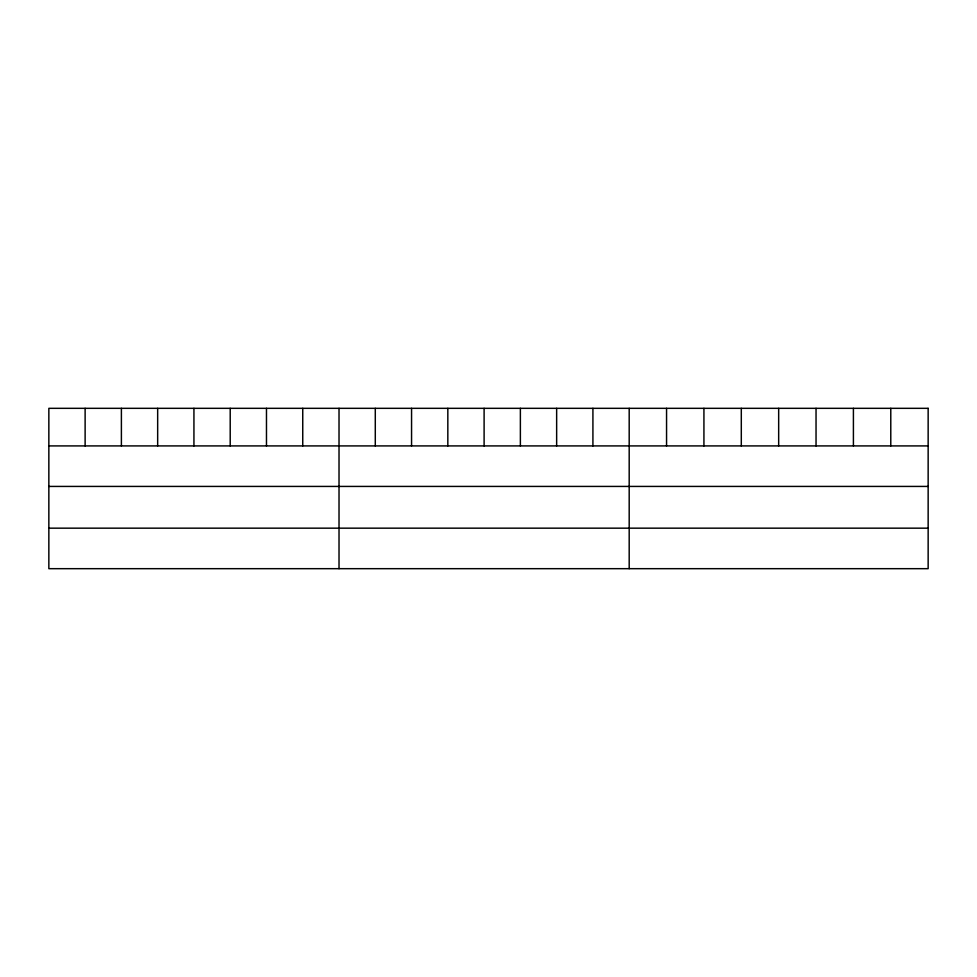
<?xml version="1.0" encoding="UTF-8"?>
<svg xmlns="http://www.w3.org/2000/svg" width="977" height="977" viewBox="0 0 977 977"><rect width="100%" height="100%" fill="white"/><g stroke="black" fill="none" stroke-linecap="round" stroke-linejoin="round"><path stroke-width="1.47" d="M48.85 445.915L928.15 445.915M48.85 486.424L928.15 486.424M48.85 528.166L928.15 528.166M890.78 408.325L890.78 445.915M853.409 408.325L853.409 445.915M816.039 408.325L816.039 445.915M778.669 408.325L778.669 445.915M741.299 408.325L741.299 445.915M703.928 408.325L703.928 445.915M666.558 408.325L666.558 445.915M629.188 408.325L629.188 568.675M592.917 408.325L592.917 445.915M556.646 408.325L556.646 445.915M520.375 408.325L520.375 445.915M484.103 408.325L484.103 445.915M447.832 408.325L447.832 445.915M411.561 408.325L411.561 445.915M375.29 408.325L375.29 445.915M339.019 408.325L339.019 568.675M302.748 408.325L302.748 445.915M266.477 408.325L266.477 445.915M230.206 408.325L230.206 445.915M193.935 408.325L193.935 445.915M157.663 408.325L157.663 445.915M121.392 408.325L121.392 445.915M85.121 408.325L85.121 445.915M928.15 408.325L48.85 408.325L48.85 568.675L928.15 568.675L928.15 408.325"/></g></svg>
